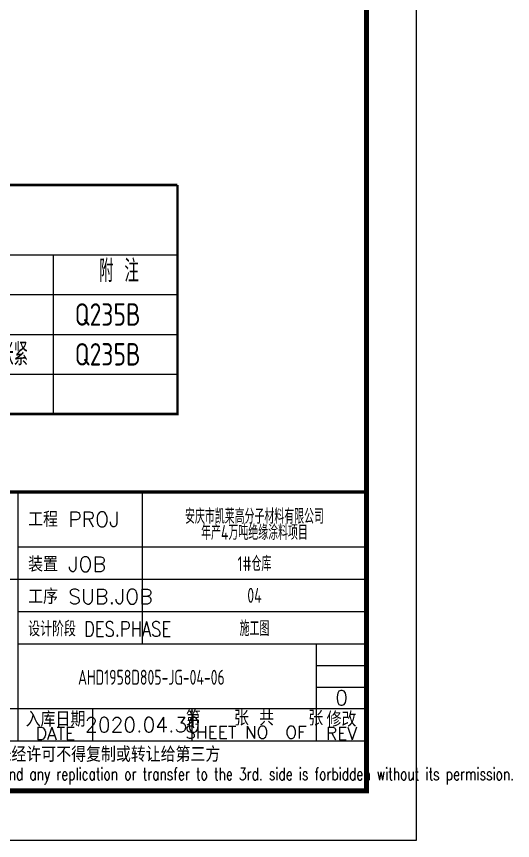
# Model space of a CAD drawing. Header units: millimetres. Extents: x 865490 to 879904, y 39442 to 44891.
# Drawn here: x 871373.2 to 871472.9, y 39450 to 39615.5 of the extents above; entities that cross this region are included whole.
import ezdxf
from ezdxf.enums import TextEntityAlignment as Align

# ---------------------------------------------------------------- set-up
doc = ezdxf.new("R2010")
doc.units = ezdxf.units.MM
doc.header["$LTSCALE"] = 1000
doc.header["$MEASUREMENT"] = 0
doc.layers.add('AXIS', color=3, linetype='Continuous')
doc.layers.add('构件表__表格和文字', color=7, linetype='Continuous')
doc.styles.add('ECEC_TQ', font='txt_l.shx', dxfattribs={"bigfont": 'hztxt_l.shx'})
doc.styles.add('GBHZ', font='gbenor.shx', dxfattribs={"width": 0.9, "bigfont": 'gbcbig.shx'})
doc.styles.add('TSSD_REIN', font='tssdeng.shx', dxfattribs={"width": 0.7, "bigfont": 'tssdchn.shx'})

msp = doc.modelspace()

# ---------------------------------------------------------------- linework, layer by layer
at = {"color": 0}
msp.add_line((871453.499, 40043.955), (871453.499, 39449.955), dxfattribs=at)
for p, q in [((871373.499, 39469.955), (871373.499, 39519.955)), ((871398.499, 39489.455), (871398.499, 39519.955)), ((871443.499, 39459.955), (871443.499, 39519.955)), ((871373.499, 39508.955), (871443.499, 39508.955)), ((871263.499, 39502.455), (871373.499, 39502.455)), ((871373.499, 39502.455), (871443.499, 39502.455)), ((871373.499, 39495.955), (871443.499, 39495.955)), ((871373.499, 39489.455), (871443.499, 39489.455)), ((871433.499, 39469.955), (871433.499, 39489.455)), ((871433.499, 39485.121), (871443.499, 39485.121)), ((871433.499, 39480.788), (871443.499, 39480.788)), ((871318.499, 39476.455), (871443.499, 39476.455)), ((871388.499, 39469.955), (871388.499, 39476.455)), ((871408.499, 39469.955), (871408.499, 39476.455)), ((871263.499, 39469.955), (871443.499, 39469.955)), ((871263.499, 39459.955), (871443.499, 39459.955)), ((871453.499, 39449.955), (870612.499, 39449.955))]:
    msp.add_line(p, q)
at = {"color": 0, "const_width": 1}
msp.add_lwpolyline([(871443.499, 39459.955), (870637.499, 39459.955), (870637.499, 40033.955), (871443.499, 40033.955)], close=True, dxfattribs=at)
at = {"const_width": 0.7}
msp.add_lwpolyline([(871443.499, 39519.955), (871263.499, 39519.955)], dxfattribs=at)
at = {"layer": '构件表__表格和文字'}
for p, q in [((871280.507, 39567.623), (871405.507, 39567.623)), ((871380.507, 39567.623), (871380.507, 39535.623)), ((871280.507, 39559.623), (871405.507, 39559.623)), ((871280.507, 39559.623), (871405.507, 39559.623)), ((871280.507, 39551.623), (871405.507, 39551.623)), ((871280.507, 39551.623), (871405.507, 39551.623)), ((871280.507, 39543.623), (871405.507, 39543.623)), ((871280.507, 39535.623), (871405.507, 39535.623)), ((871280.507, 39535.623), (871405.507, 39535.623)), ((871280.507, 39535.623), (871405.507, 39535.623)), ((871280.507, 39535.623), (871405.507, 39535.623)), ((871280.507, 39535.623), (871405.507, 39535.623)), ((871280.507, 39535.623), (871405.507, 39535.623)), ((871280.507, 39535.623), (871405.507, 39535.623)), ((871280.507, 39535.623), (871405.507, 39535.623)), ((871280.507, 39535.623), (871405.507, 39535.623)), ((871280.507, 39535.623), (871405.507, 39535.623))]:
    msp.add_line(p, q, dxfattribs=at)
at = {"layer": '构件表__表格和文字', "const_width": 0.48}
for points in [[(871405.507, 39567.623), (871405.507, 39535.623), (871280.507, 39535.623), (871280.507, 39581.623), (871405.507, 39581.623)], [(871405.507, 39535.623), (871405.507, 39581.623)]]:
    msp.add_lwpolyline(points, dxfattribs=at)

# ---------------------------------------------------------------- texts
at = {"style": 'ECEC_TQ'}
for s, p in [('工程 PROJ', (871375.499, 39512.955)), ('装置 JOB', (871375.499, 39503.955)), ('工序 SUB.JOB', (871375.499, 39497.455))]:
    msp.add_text(s, height=3, dxfattribs=at).set_placement(p)
at = {"style": 'ECEC_TQ', "width": 0.8}
msp.add_text('设计阶段 DES.PHASE', height=3, dxfattribs=at).set_placement((871375.499, 39490.955))
at = {"style": 'ECEC_TQ'}
for s, height, p in [('入库日期', 3, (871380.999, 39474.455)), ('第   张 共   张', 3, (871420.999, 39474.705)), ('修改', 3, (871438.499, 39474.455)), ('DATE', 2.5, (871380.999, 39471.455)), ('SHEET NO  OF  ', 2.5, (871420.999, 39471.705)), ('REV', 2.5, (871438.499, 39471.455)), ('本文件专有权属安徽华东化工医药工程有限责任公司所有,未经许可不得复制或转让给第三方', 3, (871353.499, 39466.955))]:
    msp.add_text(s, height=height, dxfattribs=at).set_placement(p, align=Align.MIDDLE)
at = {"style": 'ECEC_TQ', "width": 0.72}
msp.add_text('The proprietary right of this document belongs to Anhui Huadong Chemical And Medical Engineering  Co.,Ltd.  and any replication or transfer to the 3rd. side is forbidden without its permission. ', height=2.5, dxfattribs=at).set_placement((871353.499, 39462.955), align=Align.MIDDLE)
at = {"style": 'ECEC_TQ'}
for tag, text, p in [('0', '0', (871438.499, 39478.621)), ('2020.04.30', ' ', (871398.499, 39473.205))]:
    msp.add_attdef(tag, text=text, height=3, dxfattribs=at).set_placement(p, align=Align.MIDDLE)
at = {"layer": 'AXIS', "style": 'TSSD_REIN', "width": 0.7}
for s, p in [('安庆市凯莱高分子材料有限公司', (871420.999, 39515.231)), ('年产4万吨绝缘涂料项目', (871420.999, 39512)), ('1#仓库', (871420.999, 39505.705)), ('04', (871420.999, 39499.205)), ('施工图', (871420.999, 39492.705)), ('AHD1958D805-JG-04-06', (871400.276, 39482.748))]:
    msp.add_text(s, height=3, dxfattribs=at).set_placement(p, align=Align.MIDDLE)
at = {"layer": '构件表__表格和文字', "style": 'GBHZ', "width": 0.9}
for s, p in [('附 注', (871389.744, 39562.113)), ('Q235B', (871384.849, 39553.369)), ('花篮螺栓张紧', (871357.988, 39545.402)), ('Q235B', (871384.849, 39545.369))]:
    msp.add_text(s, height=4.5, dxfattribs=at).set_placement(p)

doc.saveas('drawing.dxf')
